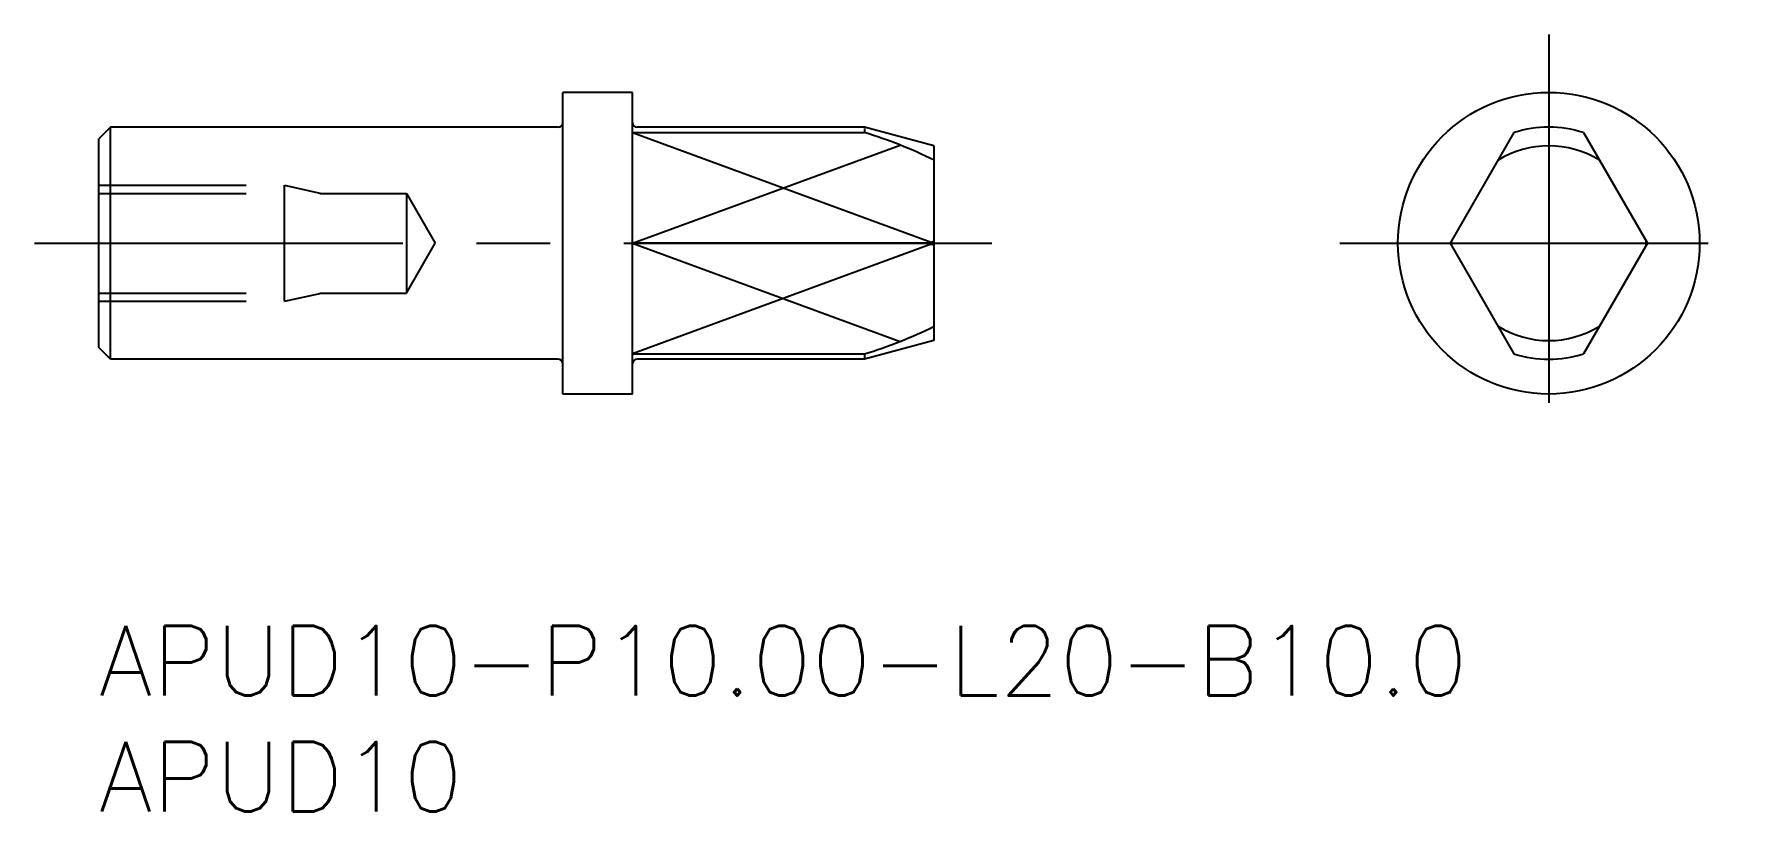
# Model space of a CAD drawing. Extents: x -2.8 to 71.5, y -8 to 25.5.
import ezdxf

# ---------------------------------------------------------------- set-up
doc = ezdxf.new("R2010")
doc.units = 0
doc.header["$LTSCALE"] = 0.5
doc.linetypes.add('CENTER', pattern=[50.8, 31.75, -6.35, 6.35, -6.35])
doc.linetypes.add('DASHED', pattern=[19.05, 12.7, -6.35])
for name, color, linetype in [('MSM_CENTER', 1, 'CENTER'), ('MSM_CONTINUOUS', 7, 'CONTINUOUS'), ('MSM_DASHED', 4, 'DASHED'), ('MSM_NARROW', 5, 'CONTINUOUS'), ('MSM_PART_NUMBER', 7, 'CONTINUOUS')]:
    doc.layers.add(name, color=color, linetype=linetype)
doc.styles.get("Standard").update_dxf_attribs({"font": 'txt.shx', "height": 2, "bigfont": 'bigfont.shx'})

# ---------------------------------------------------------------- blocks, each defined once
blk = doc.blocks.new('*U3')
at = {"layer": 'MSM_PART_NUMBER'}
blk.add_text('APUD10-P10.00-L20-B10.0', height=3, dxfattribs=at).set_placement((0, -3))
blk = doc.blocks.new('*U4')
at = {"layer": 'MSM_PART_NUMBER'}
blk.add_text('APUD10', height=3, dxfattribs=at).set_placement((0, -8))

msp = doc.modelspace()

# ---------------------------------------------------------------- linework, layer by layer
at = {"layer": 'MSM_CENTER'}
for p, q in [((62.5, 25.5), (62.5, 7.5)), ((-2.775, 16.5), (39.775, 16.5)), ((53.5, 16.5), (71.5, 16.5))]:
    msp.add_line(p, q, dxfattribs=at)
at = {"layer": 'MSM_CONTINUOUS'}
for p, q in [((20, 10), (20, 23)), ((23, 23), (20, 23)), ((23, 10), (23, 23)), ((0.5, 21.5), (0, 21)), ((0, 12), (0, 21)), ((19.8, 21.5), (0.5, 21.5)), ((0.5, 11.5), (0.5, 21.5)), ((23, 21.27), (33, 21.27)), ((33, 21.5), (23.2, 21.5)), ((36, 20.696), (33, 21.5)), ((61, 21.27), (58.246, 16.5)), ((64, 21.27), (66.754, 16.5)), ((36, 20.696), (36, 12.304)), ((35.79, 16.5), (23, 16.5)), ((58.246, 16.5), (61, 11.73)), ((66.754, 16.5), (64, 11.73)), ((0.5, 11.5), (0, 12)), ((36, 12.304), (33, 11.5)), ((19.8, 11.5), (0.5, 11.5)), ((23, 11.73), (33, 11.73)), ((33, 11.5), (23.2, 11.5)), ((23, 10), (20, 10))]:
    msp.add_line(p, q, dxfattribs=at)
msp.add_circle((62.5, 16.5), 6.5, dxfattribs=at)
for centre, radius, start, end in [((19.8, 21.7), 0.2, 270, 0), ((23.2, 21.7), 0.2, 180, 270), ((27.192, 2.217), 19.919, 63.75438, 73.04578), ((62.5, 16.5), 5, 72.5424, 107.4576), ((62.5, 16.5), 4.196, 58.60754, 121.39246), ((27.192, 34.467), 19.919, 295.57435, 296.24562), ((27.192, -1.467), 19.919, 63.75438, 64.42565), ((62.5, 16.5), 4.196, 178.60754, 181.39246), ((62.5, 16.5), 4.196, 358.60754, 1.39246), ((27.192, 30.783), 19.919, 286.95422, 296.24562), ((62.5, 16.5), 4.196, 238.60754, 301.39246), ((19.8, 11.3), 0.2, 0, 90), ((23.2, 11.3), 0.2, 90, 180), ((62.5, 16.5), 5, 252.5424, 287.4576)]:
    msp.add_arc(centre, radius, start, end, dxfattribs=at)
at = {"layer": 'MSM_DASHED'}
for p, q in [((0, 19), (8, 19)), ((0, 18.65), (13.259, 18.65)), ((8, 14), (8, 19)), ((8, 19), (9.6, 18.65)), ((13.259, 18.65), (14.5, 16.5)), ((13.259, 18.65), (13.259, 14.35)), ((13.259, 14.35), (14.5, 16.5)), ((0, 14.35), (13.259, 14.35)), ((8, 14), (9.6, 14.35)), ((0, 14), (8, 14))]:
    msp.add_line(p, q, dxfattribs=at)
at = {"layer": 'MSM_NARROW'}
for p, q in [((23, 21.27), (35.881, 16.544)), ((33, 21.45), (33, 21.267)), ((23, 16.5), (34.535, 20.732)), ((23, 16.5), (34.535, 12.268)), ((35.881, 16.456), (23, 11.73)), ((33, 11.733), (33, 11.55))]:
    msp.add_line(p, q, dxfattribs=at)

# ---------------------------------------------------------------- block references
at = {"layer": 'MSM_CONTINUOUS'}
for name in ['*U3', '*U4']:
    msp.add_blockref(name, (0, 0), dxfattribs=at)

doc.saveas('drawing.dxf')
